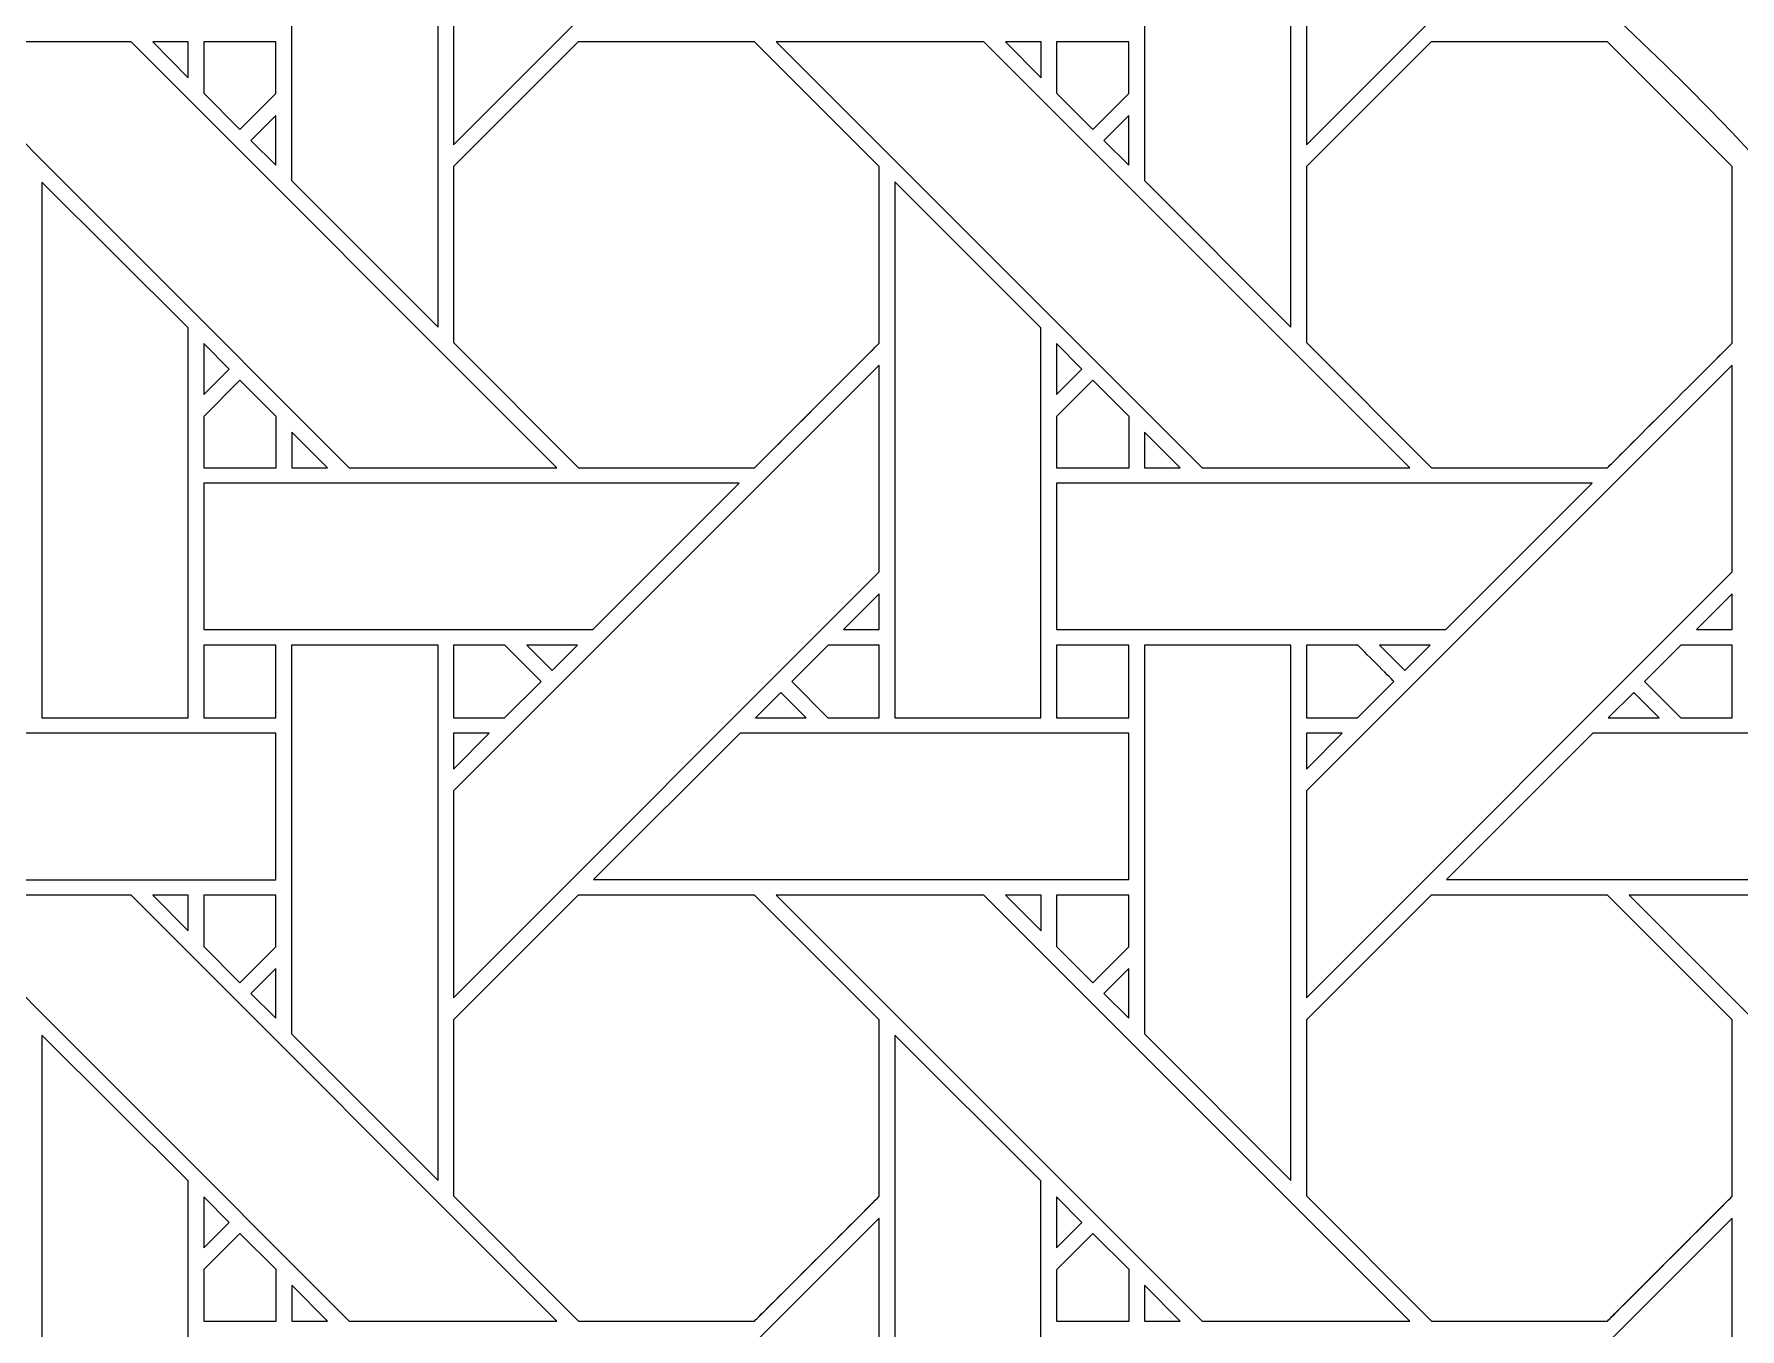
# Model space of a CAD drawing. Header units: inches. Extents: x 8.88 to 15.88, y 5.59 to 12.59.
# Drawn here: x 12.628 to 14.526, y 9.798 to 11.238 of the extents above; entities that cross this region are included whole.
import ezdxf

# ---------------------------------------------------------------- set-up
doc = ezdxf.new("R2010")
doc.units = ezdxf.units.IN
doc.header["$MEASUREMENT"] = 0
doc.layers.add('Design', color=7, linetype='Continuous', lineweight=0)

msp = doc.modelspace()

# ---------------------------------------------------------------- linework, layer by layer
at = {"layer": 'Design'}
for points, knots in [([(12.3829, 12.5948), (10.4499, 12.5948), (8.8829, 11.0278), (8.8829, 9.0948), (8.8829, 7.1618), (10.4499, 5.5948), (12.3829, 5.5948), (14.3159, 5.5948), (15.8829, 7.1618), (15.8829, 9.0948), (15.8829, 11.0278), (14.3159, 12.5948), (12.3829, 12.5948)], [0, 0, 0, 0, 1, 1, 1, 2, 2, 2, 3, 3, 3, 4, 4, 4, 4]), ([(12.3829, 12.0427), (10.7547, 12.0427), (9.4349, 10.7229), (9.4349, 9.0948), (9.4349, 7.4666), (10.7547, 6.1468), (12.3829, 6.1468), (14.011, 6.1468), (15.3308, 7.4666), (15.3308, 9.0948), (15.3308, 10.7229), (14.011, 12.0427), (12.3829, 12.0427)], [0, 0, 0, 0, 1, 1, 1, 2, 2, 2, 3, 3, 3, 4, 4, 4, 4]), ([(13.5684, 11.7717), (13.5684, 11.7717), (13.5684, 11.5886), (13.5684, 11.5886), (13.5684, 11.5886), (13.0948, 11.1149), (13.0948, 11.1149), (13.0948, 11.1149), (13.0948, 11.345), (13.0948, 11.345), (13.0948, 11.345), (13.5358, 11.786), (13.5358, 11.786), (13.5468, 11.7813), (13.5576, 11.7766), (13.5684, 11.7717)], [0, 0, 0, 0, 1, 1, 1, 2, 2, 2, 3, 3, 3, 4, 4, 4, 5, 5, 5, 5]), ([(12.9147, 11.0749), (12.9147, 11.0749), (12.9147, 11.5071), (12.9147, 11.5071), (12.9147, 11.5071), (13.0776, 11.5071), (13.0776, 11.5071), (13.0776, 11.5071), (13.0776, 10.912), (13.0776, 10.912), (13.0776, 10.912), (12.9147, 11.0749), (12.9147, 11.0749)], [0, 0, 0, 0, 1, 1, 1, 2, 2, 2, 3, 3, 3, 4, 4, 4, 4]), ([(14.0264, 10.912), (14.0264, 10.912), (13.8634, 11.0749), (13.8634, 11.0749), (13.8634, 11.0749), (13.8634, 11.5071), (13.8634, 11.5071), (13.8634, 11.5071), (14.0264, 11.5071), (14.0264, 11.5071), (14.0264, 11.5071), (14.0264, 10.912), (14.0264, 10.912)], [0, 0, 0, 0, 1, 1, 1, 2, 2, 2, 3, 3, 3, 4, 4, 4, 4]), ([(14.0435, 11.1149), (14.0435, 11.1149), (14.0435, 11.345), (14.0435, 11.345), (14.0435, 11.345), (14.1369, 11.4384), (14.1369, 11.4384), (14.1806, 11.4056), (14.2233, 11.3716), (14.2651, 11.3365), (14.2651, 11.3365), (14.0435, 11.1149), (14.0435, 11.1149)], [0, 0, 0, 0, 1, 1, 1, 2, 2, 2, 3, 3, 3, 4, 4, 4, 4]), ([(13.2098, 10.7556), (13.2098, 10.7556), (12.9788, 10.7556), (12.9788, 10.7556), (12.9788, 10.7556), (12.5052, 11.2293), (12.5052, 11.2293), (12.5052, 11.2293), (12.7361, 11.2293), (12.7361, 11.2293), (12.7361, 11.2293), (13.2098, 10.7556), (13.2098, 10.7556)], [0, 0, 0, 0, 1, 1, 1, 2, 2, 2, 3, 3, 3, 4, 4, 4, 4]), ([(12.7603, 11.2292), (12.7603, 11.2292), (12.7997, 11.2292), (12.7997, 11.2292), (12.7997, 11.2292), (12.7997, 11.1894), (12.7997, 11.1894), (12.7997, 11.1894), (12.7603, 11.2292), (12.7603, 11.2292)], [0, 0, 0, 0, 1, 1, 1, 2, 2, 2, 3, 3, 3, 3]), ([(12.8972, 11.2293), (12.8972, 11.2293), (12.8972, 11.1717), (12.8972, 11.1717), (12.8972, 11.1717), (12.8572, 11.1317), (12.8572, 11.1317), (12.8572, 11.1317), (12.8169, 11.1721), (12.8169, 11.1721), (12.8169, 11.1721), (12.8169, 11.2293), (12.8169, 11.2293), (12.8169, 11.2293), (12.8972, 11.2293), (12.8972, 11.2293)], [0, 0, 0, 0, 1, 1, 1, 2, 2, 2, 3, 3, 3, 4, 4, 4, 5, 5, 5, 5]), ([(12.8972, 11.1717), (12.8972, 11.1717), (12.8572, 11.1317), (12.8572, 11.1317), (12.8572, 11.1317), (12.8169, 11.1721), (12.8169, 11.1721), (12.8169, 11.1721), (12.8169, 11.2293), (12.8169, 11.2293), (12.8169, 11.2293), (12.8972, 11.2293), (12.8972, 11.2293), (12.8972, 11.2293), (12.8972, 11.1717), (12.8972, 11.1717)], [0, 0, 0, 0, 1, 1, 1, 2, 2, 2, 3, 3, 3, 4, 4, 4, 5, 5, 5, 5]), ([(13.2335, 11.2293), (13.2335, 11.2293), (13.4297, 11.2293), (13.4297, 11.2293), (13.4297, 11.2293), (13.5684, 11.0905), (13.5684, 11.0905), (13.5684, 11.0905), (13.5684, 10.8943), (13.5684, 10.8943), (13.5506, 10.8764), (13.4387, 10.7647), (13.4297, 10.7556), (13.4297, 10.7556), (13.234, 10.7556), (13.234, 10.7556), (13.234, 10.7556), (13.0948, 10.8949), (13.0948, 10.8949), (13.0948, 10.8949), (13.0948, 11.0905), (13.0948, 11.0905), (13.0948, 11.0905), (13.2335, 11.2293), (13.2335, 11.2293)], [0, 0, 0, 0, 1, 1, 1, 2, 2, 2, 3, 3, 3, 4, 4, 4, 5, 5, 5, 6, 6, 6, 7, 7, 7, 8, 8, 8, 8]), ([(13.4297, 11.2293), (13.4297, 11.2293), (13.5684, 11.0905), (13.5684, 11.0905), (13.5684, 11.0905), (13.5684, 10.8943), (13.5684, 10.8943), (13.5504, 10.8762), (13.4386, 10.7645), (13.4297, 10.7556), (13.4297, 10.7556), (13.234, 10.7556), (13.234, 10.7556), (13.234, 10.7556), (13.0948, 10.8949), (13.0948, 10.8949), (13.0948, 10.8949), (13.0948, 11.0905), (13.0948, 11.0905), (13.0948, 11.0905), (13.2335, 11.2293), (13.2335, 11.2293), (13.2335, 11.2293), (13.4297, 11.2293), (13.4297, 11.2293)], [0, 0, 0, 0, 1, 1, 1, 2, 2, 2, 3, 3, 3, 4, 4, 4, 5, 5, 5, 6, 6, 6, 7, 7, 7, 8, 8, 8, 8]), ([(14.1585, 10.7556), (14.1585, 10.7556), (13.9275, 10.7556), (13.9275, 10.7556), (13.9275, 10.7556), (13.4539, 11.2293), (13.4539, 11.2293), (13.4539, 11.2293), (13.6849, 11.2293), (13.6849, 11.2293), (13.6849, 11.2293), (14.1585, 10.7556), (14.1585, 10.7556)], [0, 0, 0, 0, 1, 1, 1, 2, 2, 2, 3, 3, 3, 4, 4, 4, 4]), ([(13.7484, 11.2292), (13.7484, 11.2292), (13.7484, 11.1894), (13.7484, 11.1894), (13.7484, 11.1894), (13.709, 11.2292), (13.709, 11.2292), (13.709, 11.2292), (13.7484, 11.2292), (13.7484, 11.2292)], [0, 0, 0, 0, 1, 1, 1, 2, 2, 2, 3, 3, 3, 3]), ([(13.8459, 11.2293), (13.8459, 11.2293), (13.8459, 11.1717), (13.8459, 11.1717), (13.8459, 11.1717), (13.806, 11.1317), (13.806, 11.1317), (13.806, 11.1317), (13.7656, 11.1721), (13.7656, 11.1721), (13.7656, 11.1721), (13.7656, 11.2293), (13.7656, 11.2293), (13.7656, 11.2293), (13.8459, 11.2293), (13.8459, 11.2293)], [0, 0, 0, 0, 1, 1, 1, 2, 2, 2, 3, 3, 3, 4, 4, 4, 5, 5, 5, 5]), ([(13.806, 11.1317), (13.806, 11.1317), (13.7656, 11.1721), (13.7656, 11.1721), (13.7656, 11.1721), (13.7656, 11.2293), (13.7656, 11.2293), (13.7656, 11.2293), (13.8459, 11.2293), (13.8459, 11.2293), (13.8459, 11.2293), (13.8459, 11.1717), (13.8459, 11.1717), (13.8459, 11.1717), (13.806, 11.1317), (13.806, 11.1317)], [0, 0, 0, 0, 1, 1, 1, 2, 2, 2, 3, 3, 3, 4, 4, 4, 5, 5, 5, 5]), ([(14.5172, 10.8943), (14.4994, 10.8764), (14.3874, 10.7647), (14.3785, 10.7556), (14.3785, 10.7556), (14.1828, 10.7556), (14.1828, 10.7556), (14.1828, 10.7556), (14.0435, 10.8949), (14.0435, 10.8949), (14.0435, 10.8949), (14.0435, 11.0905), (14.0435, 11.0905), (14.0435, 11.0905), (14.1822, 11.2293), (14.1822, 11.2293), (14.1822, 11.2293), (14.3784, 11.2293), (14.3784, 11.2293), (14.3784, 11.2293), (14.5172, 11.0905), (14.5172, 11.0905), (14.5172, 11.0905), (14.5172, 10.8943), (14.5172, 10.8943)], [0, 0, 0, 0, 1, 1, 1, 2, 2, 2, 3, 3, 3, 4, 4, 4, 5, 5, 5, 6, 6, 6, 7, 7, 7, 8, 8, 8, 8]), ([(14.5172, 11.0905), (14.5172, 11.0905), (14.5172, 10.8943), (14.5172, 10.8943), (14.4988, 10.8758), (14.387, 10.7642), (14.3785, 10.7556), (14.3785, 10.7556), (14.1828, 10.7556), (14.1828, 10.7556), (14.1828, 10.7556), (14.0435, 10.8949), (14.0435, 10.8949), (14.0435, 10.8949), (14.0435, 11.0905), (14.0435, 11.0905), (14.0435, 11.0905), (14.1822, 11.2293), (14.1822, 11.2293), (14.1822, 11.2293), (14.3784, 11.2293), (14.3784, 11.2293), (14.3784, 11.2293), (14.5172, 11.0905), (14.5172, 11.0905)], [0, 0, 0, 0, 1, 1, 1, 2, 2, 2, 3, 3, 3, 4, 4, 4, 5, 5, 5, 6, 6, 6, 7, 7, 7, 8, 8, 8, 8]), ([(12.8972, 11.1474), (12.8972, 11.1474), (12.8972, 11.0922), (12.8972, 11.0922), (12.8972, 11.0922), (12.8694, 11.1196), (12.8694, 11.1196), (12.8694, 11.1196), (12.8972, 11.1474), (12.8972, 11.1474)], [0, 0, 0, 0, 1, 1, 1, 2, 2, 2, 3, 3, 3, 3]), ([(13.8459, 11.1474), (13.8459, 11.1474), (13.8459, 11.0923), (13.8459, 11.0923), (13.8459, 11.0923), (13.8181, 11.1196), (13.8181, 11.1196), (13.8181, 11.1196), (13.8459, 11.1474), (13.8459, 11.1474)], [0, 0, 0, 0, 1, 1, 1, 2, 2, 2, 3, 3, 3, 3]), ([(12.6369, 10.4776), (12.6369, 10.4776), (12.6369, 11.0734), (12.6369, 11.0734), (12.6369, 11.0734), (12.7996, 10.9113), (12.7996, 10.9113), (12.7996, 10.9113), (12.7996, 10.4776), (12.7996, 10.4776), (12.7996, 10.4776), (12.6369, 10.4776), (12.6369, 10.4776)], [0, 0, 0, 0, 1, 1, 1, 2, 2, 2, 3, 3, 3, 4, 4, 4, 4]), ([(13.5856, 10.4776), (13.5856, 10.4776), (13.5856, 11.0735), (13.5856, 11.0735), (13.5856, 11.0735), (13.7483, 10.9113), (13.7483, 10.9113), (13.7483, 10.9113), (13.7483, 10.4776), (13.7483, 10.4776), (13.7483, 10.4776), (13.5856, 10.4776), (13.5856, 10.4776)], [0, 0, 0, 0, 1, 1, 1, 2, 2, 2, 3, 3, 3, 4, 4, 4, 4]), ([(12.8169, 10.837), (12.8169, 10.837), (12.8169, 10.8938), (12.8169, 10.8938), (12.8169, 10.8938), (12.8451, 10.8652), (12.8451, 10.8652), (12.8451, 10.8652), (12.8169, 10.837), (12.8169, 10.837)], [0, 0, 0, 0, 1, 1, 1, 2, 2, 2, 3, 3, 3, 3]), ([(13.7657, 10.837), (13.7657, 10.837), (13.7657, 10.8938), (13.7657, 10.8938), (13.7657, 10.8938), (13.7938, 10.8652), (13.7938, 10.8652), (13.7938, 10.8652), (13.7657, 10.837), (13.7657, 10.837)], [0, 0, 0, 0, 1, 1, 1, 2, 2, 2, 3, 3, 3, 3]), ([(13.5684, 10.6398), (13.5684, 10.6398), (13.0948, 10.1662), (13.0948, 10.1662), (13.0948, 10.1662), (13.0948, 10.3963), (13.0948, 10.3963), (13.0948, 10.3963), (13.5684, 10.8699), (13.5684, 10.8699), (13.5684, 10.8699), (13.5684, 10.6398), (13.5684, 10.6398)], [0, 0, 0, 0, 1, 1, 1, 2, 2, 2, 3, 3, 3, 4, 4, 4, 4]), ([(14.5172, 10.6398), (14.5172, 10.6398), (14.0435, 10.1662), (14.0435, 10.1662), (14.0435, 10.1662), (14.0435, 10.3963), (14.0435, 10.3963), (14.0435, 10.3963), (14.5172, 10.8699), (14.5172, 10.8699), (14.5172, 10.8699), (14.5172, 10.6398), (14.5172, 10.6398)], [0, 0, 0, 0, 1, 1, 1, 2, 2, 2, 3, 3, 3, 4, 4, 4, 4]), ([(12.8169, 10.7554), (12.8169, 10.7554), (12.8169, 10.8127), (12.8169, 10.8127), (12.8169, 10.8127), (12.8572, 10.853), (12.8572, 10.853), (12.8572, 10.853), (12.8976, 10.8127), (12.8976, 10.8127), (12.8976, 10.8127), (12.8976, 10.7554), (12.8976, 10.7554), (12.8976, 10.7554), (12.8169, 10.7554), (12.8169, 10.7554)], [0, 0, 0, 0, 1, 1, 1, 2, 2, 2, 3, 3, 3, 4, 4, 4, 5, 5, 5, 5]), ([(12.8572, 10.853), (12.8572, 10.853), (12.8976, 10.8127), (12.8976, 10.8127), (12.8976, 10.8127), (12.8976, 10.7554), (12.8976, 10.7554), (12.8976, 10.7554), (12.8169, 10.7554), (12.8169, 10.7554), (12.8169, 10.7554), (12.8169, 10.8127), (12.8169, 10.8127), (12.8169, 10.8127), (12.8572, 10.853), (12.8572, 10.853)], [0, 0, 0, 0, 1, 1, 1, 2, 2, 2, 3, 3, 3, 4, 4, 4, 5, 5, 5, 5]), ([(13.7656, 10.7554), (13.7656, 10.7554), (13.7656, 10.8127), (13.7656, 10.8127), (13.7656, 10.8127), (13.806, 10.853), (13.806, 10.853), (13.806, 10.853), (13.8463, 10.8127), (13.8463, 10.8127), (13.8463, 10.8127), (13.8463, 10.7554), (13.8463, 10.7554), (13.8463, 10.7554), (13.7656, 10.7554), (13.7656, 10.7554)], [0, 0, 0, 0, 1, 1, 1, 2, 2, 2, 3, 3, 3, 4, 4, 4, 5, 5, 5, 5]), ([(13.806, 10.853), (13.806, 10.853), (13.8463, 10.8127), (13.8463, 10.8127), (13.8463, 10.8127), (13.8463, 10.7554), (13.8463, 10.7554), (13.8463, 10.7554), (13.7656, 10.7554), (13.7656, 10.7554), (13.7656, 10.7554), (13.7656, 10.8127), (13.7656, 10.8127), (13.7656, 10.8127), (13.806, 10.853), (13.806, 10.853)], [0, 0, 0, 0, 1, 1, 1, 2, 2, 2, 3, 3, 3, 4, 4, 4, 5, 5, 5, 5]), ([(12.9148, 10.7556), (12.9148, 10.7556), (12.9148, 10.7954), (12.9148, 10.7954), (12.9148, 10.7954), (12.9546, 10.7556), (12.9546, 10.7556), (12.9546, 10.7556), (12.9148, 10.7556), (12.9148, 10.7556)], [0, 0, 0, 0, 1, 1, 1, 2, 2, 2, 3, 3, 3, 3]), ([(13.8636, 10.7556), (13.8636, 10.7556), (13.8636, 10.7954), (13.8636, 10.7954), (13.8636, 10.7954), (13.9033, 10.7556), (13.9033, 10.7556), (13.9033, 10.7556), (13.8636, 10.7556), (13.8636, 10.7556)], [0, 0, 0, 0, 1, 1, 1, 2, 2, 2, 3, 3, 3, 3]), ([(13.4126, 10.7384), (13.4126, 10.7384), (13.2499, 10.5757), (13.2499, 10.5757), (13.2499, 10.5757), (12.8169, 10.5757), (12.8169, 10.5757), (12.8169, 10.5757), (12.8169, 10.7384), (12.8169, 10.7384), (12.8169, 10.7384), (13.4126, 10.7384), (13.4126, 10.7384)], [0, 0, 0, 0, 1, 1, 1, 2, 2, 2, 3, 3, 3, 4, 4, 4, 4]), ([(14.3614, 10.7384), (14.3614, 10.7384), (14.1986, 10.5757), (14.1986, 10.5757), (14.1986, 10.5757), (13.7657, 10.5757), (13.7657, 10.5757), (13.7657, 10.5757), (13.7657, 10.7384), (13.7657, 10.7384), (13.7657, 10.7384), (14.3614, 10.7384), (14.3614, 10.7384)], [0, 0, 0, 0, 1, 1, 1, 2, 2, 2, 3, 3, 3, 4, 4, 4, 4]), ([(13.5287, 10.5757), (13.5287, 10.5757), (13.5684, 10.6154), (13.5684, 10.6154), (13.5684, 10.6154), (13.5684, 10.5757), (13.5684, 10.5757), (13.5684, 10.5757), (13.5287, 10.5757), (13.5287, 10.5757)], [0, 0, 0, 0, 1, 1, 1, 2, 2, 2, 3, 3, 3, 3]), ([(14.4774, 10.5757), (14.4774, 10.5757), (14.5172, 10.6154), (14.5172, 10.6154), (14.5172, 10.6154), (14.5172, 10.5757), (14.5172, 10.5757), (14.5172, 10.5757), (14.4774, 10.5757), (14.4774, 10.5757)], [0, 0, 0, 0, 1, 1, 1, 2, 2, 2, 3, 3, 3, 3]), ([(12.8169, 10.5584), (12.8169, 10.5584), (12.8972, 10.5584), (12.8972, 10.5584), (12.8972, 10.5584), (12.8972, 10.4776), (12.8972, 10.4776), (12.8972, 10.4776), (12.8169, 10.4776), (12.8169, 10.4776), (12.8169, 10.4776), (12.8169, 10.5584), (12.8169, 10.5584)], [0, 0, 0, 0, 1, 1, 1, 2, 2, 2, 3, 3, 3, 4, 4, 4, 4]), ([(12.8972, 10.5584), (12.8972, 10.5584), (12.8972, 10.4776), (12.8972, 10.4776), (12.8972, 10.4776), (12.8169, 10.4776), (12.8169, 10.4776), (12.8169, 10.4776), (12.8169, 10.5584), (12.8169, 10.5584), (12.8169, 10.5584), (12.8972, 10.5584), (12.8972, 10.5584)], [0, 0, 0, 0, 1, 1, 1, 2, 2, 2, 3, 3, 3, 4, 4, 4, 4]), ([(12.9147, 10.1262), (12.9147, 10.1262), (12.9147, 10.5584), (12.9147, 10.5584), (12.9147, 10.5584), (13.0776, 10.5584), (13.0776, 10.5584), (13.0776, 10.5584), (13.0776, 9.9633), (13.0776, 9.9633), (13.0776, 9.9633), (12.9147, 10.1262), (12.9147, 10.1262)], [0, 0, 0, 0, 1, 1, 1, 2, 2, 2, 3, 3, 3, 4, 4, 4, 4]), ([(13.1518, 10.5584), (13.157, 10.5533), (13.1877, 10.5225), (13.1922, 10.5181), (13.1922, 10.5181), (13.1517, 10.4776), (13.1517, 10.4776), (13.1517, 10.4776), (13.0948, 10.4776), (13.0948, 10.4776), (13.0948, 10.4776), (13.0948, 10.5584), (13.0948, 10.5584), (13.0948, 10.5584), (13.1518, 10.5584), (13.1518, 10.5584)], [0, 0, 0, 0, 1, 1, 1, 2, 2, 2, 3, 3, 3, 4, 4, 4, 5, 5, 5, 5]), ([(13.0948, 10.4776), (13.0948, 10.4776), (13.0948, 10.5584), (13.0948, 10.5584), (13.0948, 10.5584), (13.1518, 10.5584), (13.1518, 10.5584), (13.1572, 10.5531), (13.188, 10.5223), (13.1922, 10.5181), (13.1922, 10.5181), (13.1517, 10.4776), (13.1517, 10.4776), (13.1517, 10.4776), (13.0948, 10.4776), (13.0948, 10.4776)], [0, 0, 0, 0, 1, 1, 1, 2, 2, 2, 3, 3, 3, 4, 4, 4, 5, 5, 5, 5]), ([(13.1762, 10.5584), (13.1762, 10.5584), (13.2327, 10.5584), (13.2327, 10.5584), (13.2327, 10.5584), (13.2044, 10.5302), (13.2044, 10.5302), (13.2044, 10.5302), (13.1762, 10.5584), (13.1762, 10.5584)], [0, 0, 0, 0, 1, 1, 1, 2, 2, 2, 3, 3, 3, 3]), ([(13.5113, 10.4776), (13.5113, 10.4776), (13.471, 10.518), (13.471, 10.518), (13.471, 10.518), (13.5114, 10.5584), (13.5114, 10.5584), (13.5114, 10.5584), (13.5684, 10.5584), (13.5684, 10.5584), (13.5684, 10.5584), (13.5684, 10.4776), (13.5684, 10.4776), (13.5684, 10.4776), (13.5113, 10.4776), (13.5113, 10.4776)], [0, 0, 0, 0, 1, 1, 1, 2, 2, 2, 3, 3, 3, 4, 4, 4, 5, 5, 5, 5]), ([(13.5684, 10.5584), (13.5684, 10.5584), (13.5684, 10.4776), (13.5684, 10.4776), (13.5684, 10.4776), (13.5113, 10.4776), (13.5113, 10.4776), (13.5113, 10.4776), (13.471, 10.518), (13.471, 10.518), (13.471, 10.518), (13.5114, 10.5584), (13.5114, 10.5584), (13.5114, 10.5584), (13.5684, 10.5584), (13.5684, 10.5584)], [0, 0, 0, 0, 1, 1, 1, 2, 2, 2, 3, 3, 3, 4, 4, 4, 5, 5, 5, 5]), ([(13.7656, 10.5584), (13.7656, 10.5584), (13.8459, 10.5584), (13.8459, 10.5584), (13.8459, 10.5584), (13.8459, 10.4776), (13.8459, 10.4776), (13.8459, 10.4776), (13.7656, 10.4776), (13.7656, 10.4776), (13.7656, 10.4776), (13.7656, 10.5584), (13.7656, 10.5584)], [0, 0, 0, 0, 1, 1, 1, 2, 2, 2, 3, 3, 3, 4, 4, 4, 4]), ([(13.8459, 10.5584), (13.8459, 10.5584), (13.8459, 10.4776), (13.8459, 10.4776), (13.8459, 10.4776), (13.7656, 10.4776), (13.7656, 10.4776), (13.7656, 10.4776), (13.7656, 10.5584), (13.7656, 10.5584), (13.7656, 10.5584), (13.8459, 10.5584), (13.8459, 10.5584)], [0, 0, 0, 0, 1, 1, 1, 2, 2, 2, 3, 3, 3, 4, 4, 4, 4]), ([(13.8634, 10.1262), (13.8634, 10.1262), (13.8634, 10.5584), (13.8634, 10.5584), (13.8634, 10.5584), (14.0264, 10.5584), (14.0264, 10.5584), (14.0264, 10.5584), (14.0264, 9.9633), (14.0264, 9.9633), (14.0264, 9.9633), (13.8634, 10.1262), (13.8634, 10.1262)], [0, 0, 0, 0, 1, 1, 1, 2, 2, 2, 3, 3, 3, 4, 4, 4, 4]), ([(14.0435, 10.4776), (14.0435, 10.4776), (14.0435, 10.5584), (14.0435, 10.5584), (14.0435, 10.5584), (14.1006, 10.5584), (14.1006, 10.5584), (14.1057, 10.5533), (14.1365, 10.5225), (14.1409, 10.5181), (14.1409, 10.5181), (14.1005, 10.4776), (14.1005, 10.4776), (14.1005, 10.4776), (14.0435, 10.4776), (14.0435, 10.4776)], [0, 0, 0, 0, 1, 1, 1, 2, 2, 2, 3, 3, 3, 4, 4, 4, 5, 5, 5, 5]), ([(14.1409, 10.5181), (14.1409, 10.5181), (14.1005, 10.4776), (14.1005, 10.4776), (14.1005, 10.4776), (14.0435, 10.4776), (14.0435, 10.4776), (14.0435, 10.4776), (14.0435, 10.5584), (14.0435, 10.5584), (14.0435, 10.5584), (14.1006, 10.5584), (14.1006, 10.5584), (14.1057, 10.5533), (14.1365, 10.5225), (14.1409, 10.5181)], [0, 0, 0, 0, 1, 1, 1, 2, 2, 2, 3, 3, 3, 4, 4, 4, 5, 5, 5, 5]), ([(14.1249, 10.5584), (14.1249, 10.5584), (14.1814, 10.5584), (14.1814, 10.5584), (14.1814, 10.5584), (14.1531, 10.5302), (14.1531, 10.5302), (14.1531, 10.5302), (14.1249, 10.5584), (14.1249, 10.5584)], [0, 0, 0, 0, 1, 1, 1, 2, 2, 2, 3, 3, 3, 3]), ([(14.4601, 10.4776), (14.4601, 10.4776), (14.4197, 10.518), (14.4197, 10.518), (14.4197, 10.518), (14.4601, 10.5584), (14.4601, 10.5584), (14.4601, 10.5584), (14.5172, 10.5584), (14.5172, 10.5584), (14.5172, 10.5584), (14.5172, 10.4776), (14.5172, 10.4776), (14.5172, 10.4776), (14.4601, 10.4776), (14.4601, 10.4776)], [0, 0, 0, 0, 1, 1, 1, 2, 2, 2, 3, 3, 3, 4, 4, 4, 5, 5, 5, 5]), ([(14.5172, 10.4776), (14.5172, 10.4776), (14.4601, 10.4776), (14.4601, 10.4776), (14.4601, 10.4776), (14.4197, 10.518), (14.4197, 10.518), (14.4197, 10.518), (14.4601, 10.5584), (14.4601, 10.5584), (14.4601, 10.5584), (14.5172, 10.5584), (14.5172, 10.5584), (14.5172, 10.5584), (14.5172, 10.4776), (14.5172, 10.4776)], [0, 0, 0, 0, 1, 1, 1, 2, 2, 2, 3, 3, 3, 4, 4, 4, 5, 5, 5, 5]), ([(13.4871, 10.4776), (13.4871, 10.4776), (13.4306, 10.4776), (13.4306, 10.4776), (13.4306, 10.4776), (13.4589, 10.5059), (13.4589, 10.5059), (13.4589, 10.5059), (13.4871, 10.4776), (13.4871, 10.4776)], [0, 0, 0, 0, 1, 1, 1, 2, 2, 2, 3, 3, 3, 3]), ([(14.3793, 10.4776), (14.3793, 10.4776), (14.4076, 10.5059), (14.4076, 10.5059), (14.4076, 10.5059), (14.4358, 10.4776), (14.4358, 10.4776), (14.4358, 10.4776), (14.3793, 10.4776), (14.3793, 10.4776)], [0, 0, 0, 0, 1, 1, 1, 2, 2, 2, 3, 3, 3, 3]), ([(12.8972, 10.4605), (12.8972, 10.4605), (12.8972, 10.2976), (12.8972, 10.2976), (12.8972, 10.2976), (12.3019, 10.2976), (12.3019, 10.2976), (12.3019, 10.2976), (12.4647, 10.4605), (12.4647, 10.4605), (12.4647, 10.4605), (12.8972, 10.4605), (12.8972, 10.4605)], [0, 0, 0, 0, 1, 1, 1, 2, 2, 2, 3, 3, 3, 4, 4, 4, 4]), ([(13.1346, 10.4605), (13.1346, 10.4605), (13.0948, 10.4206), (13.0948, 10.4206), (13.0948, 10.4206), (13.0948, 10.4605), (13.0948, 10.4605), (13.0948, 10.4605), (13.1346, 10.4605), (13.1346, 10.4605)], [0, 0, 0, 0, 1, 1, 1, 2, 2, 2, 3, 3, 3, 3]), ([(13.8459, 10.4605), (13.8459, 10.4605), (13.8459, 10.2977), (13.8459, 10.2977), (13.8459, 10.2977), (13.2506, 10.2977), (13.2506, 10.2977), (13.2506, 10.2977), (13.4135, 10.4605), (13.4135, 10.4605), (13.4135, 10.4605), (13.8459, 10.4605), (13.8459, 10.4605)], [0, 0, 0, 0, 1, 1, 1, 2, 2, 2, 3, 3, 3, 4, 4, 4, 4]), ([(14.0833, 10.4605), (14.0833, 10.4605), (14.0435, 10.4206), (14.0435, 10.4206), (14.0435, 10.4206), (14.0435, 10.4605), (14.0435, 10.4605), (14.0435, 10.4605), (14.0833, 10.4605), (14.0833, 10.4605)], [0, 0, 0, 0, 1, 1, 1, 2, 2, 2, 3, 3, 3, 3]), ([(14.1993, 10.2977), (14.1993, 10.2977), (14.3622, 10.4605), (14.3622, 10.4605), (14.3622, 10.4605), (14.7946, 10.4605), (14.7946, 10.4605), (14.7946, 10.4605), (14.7946, 10.2977), (14.7946, 10.2977), (14.7946, 10.2977), (14.1993, 10.2977), (14.1993, 10.2977)], [0, 0, 0, 0, 1, 1, 1, 2, 2, 2, 3, 3, 3, 4, 4, 4, 4]), ([(13.2098, 9.8069), (13.2098, 9.8069), (12.9788, 9.8069), (12.9788, 9.8069), (12.9788, 9.8069), (12.5052, 10.2805), (12.5052, 10.2805), (12.5052, 10.2805), (12.7361, 10.2805), (12.7361, 10.2805), (12.7361, 10.2805), (13.2098, 9.8069), (13.2098, 9.8069)], [0, 0, 0, 0, 1, 1, 1, 2, 2, 2, 3, 3, 3, 4, 4, 4, 4]), ([(12.7603, 10.2805), (12.7603, 10.2805), (12.7997, 10.2805), (12.7997, 10.2805), (12.7997, 10.2805), (12.7997, 10.2407), (12.7997, 10.2407), (12.7997, 10.2407), (12.7603, 10.2805), (12.7603, 10.2805)], [0, 0, 0, 0, 1, 1, 1, 2, 2, 2, 3, 3, 3, 3]), ([(12.8972, 10.2805), (12.8972, 10.2805), (12.8972, 10.2229), (12.8972, 10.2229), (12.8972, 10.2229), (12.8572, 10.183), (12.8572, 10.183), (12.8572, 10.183), (12.8169, 10.2233), (12.8169, 10.2233), (12.8169, 10.2233), (12.8169, 10.2805), (12.8169, 10.2805), (12.8169, 10.2805), (12.8972, 10.2805), (12.8972, 10.2805)], [0, 0, 0, 0, 1, 1, 1, 2, 2, 2, 3, 3, 3, 4, 4, 4, 5, 5, 5, 5]), ([(12.8972, 10.2229), (12.8972, 10.2229), (12.8572, 10.183), (12.8572, 10.183), (12.8572, 10.183), (12.8169, 10.2233), (12.8169, 10.2233), (12.8169, 10.2233), (12.8169, 10.2805), (12.8169, 10.2805), (12.8169, 10.2805), (12.8972, 10.2805), (12.8972, 10.2805), (12.8972, 10.2805), (12.8972, 10.2229), (12.8972, 10.2229)], [0, 0, 0, 0, 1, 1, 1, 2, 2, 2, 3, 3, 3, 4, 4, 4, 5, 5, 5, 5]), ([(13.2335, 10.2805), (13.2335, 10.2805), (13.4297, 10.2805), (13.4297, 10.2805), (13.4297, 10.2805), (13.5684, 10.1418), (13.5684, 10.1418), (13.5684, 10.1418), (13.5684, 9.9456), (13.5684, 9.9456), (13.5506, 9.9277), (13.4387, 9.8159), (13.4297, 9.8069), (13.4297, 9.8069), (13.234, 9.8069), (13.234, 9.8069), (13.234, 9.8069), (13.0948, 9.9461), (13.0948, 9.9461), (13.0948, 9.9461), (13.0948, 10.1418), (13.0948, 10.1418), (13.0948, 10.1418), (13.2335, 10.2805), (13.2335, 10.2805)], [0, 0, 0, 0, 1, 1, 1, 2, 2, 2, 3, 3, 3, 4, 4, 4, 5, 5, 5, 6, 6, 6, 7, 7, 7, 8, 8, 8, 8]), ([(13.5684, 10.1418), (13.5684, 10.1418), (13.5684, 9.9456), (13.5684, 9.9456), (13.5503, 9.9273), (13.4385, 9.8157), (13.4297, 9.8069), (13.4297, 9.8069), (13.234, 9.8069), (13.234, 9.8069), (13.234, 9.8069), (13.0948, 9.9461), (13.0948, 9.9461), (13.0948, 9.9461), (13.0948, 10.1418), (13.0948, 10.1418), (13.0948, 10.1418), (13.2335, 10.2805), (13.2335, 10.2805), (13.2335, 10.2805), (13.4297, 10.2805), (13.4297, 10.2805), (13.4297, 10.2805), (13.5684, 10.1418), (13.5684, 10.1418)], [0, 0, 0, 0, 1, 1, 1, 2, 2, 2, 3, 3, 3, 4, 4, 4, 5, 5, 5, 6, 6, 6, 7, 7, 7, 8, 8, 8, 8]), ([(14.1585, 9.8069), (14.1585, 9.8069), (13.9275, 9.8069), (13.9275, 9.8069), (13.9275, 9.8069), (13.4539, 10.2805), (13.4539, 10.2805), (13.4539, 10.2805), (13.6849, 10.2805), (13.6849, 10.2805), (13.6849, 10.2805), (14.1585, 9.8069), (14.1585, 9.8069)], [0, 0, 0, 0, 1, 1, 1, 2, 2, 2, 3, 3, 3, 4, 4, 4, 4]), ([(13.709, 10.2805), (13.709, 10.2805), (13.7484, 10.2805), (13.7484, 10.2805), (13.7484, 10.2805), (13.7484, 10.2407), (13.7484, 10.2407), (13.7484, 10.2407), (13.709, 10.2805), (13.709, 10.2805)], [0, 0, 0, 0, 1, 1, 1, 2, 2, 2, 3, 3, 3, 3]), ([(13.8459, 10.2805), (13.8459, 10.2805), (13.8459, 10.2229), (13.8459, 10.2229), (13.8459, 10.2229), (13.806, 10.183), (13.806, 10.183), (13.806, 10.183), (13.7656, 10.2233), (13.7656, 10.2233), (13.7656, 10.2233), (13.7656, 10.2805), (13.7656, 10.2805), (13.7656, 10.2805), (13.8459, 10.2805), (13.8459, 10.2805)], [0, 0, 0, 0, 1, 1, 1, 2, 2, 2, 3, 3, 3, 4, 4, 4, 5, 5, 5, 5]), ([(13.8459, 10.2229), (13.8459, 10.2229), (13.806, 10.183), (13.806, 10.183), (13.806, 10.183), (13.7656, 10.2233), (13.7656, 10.2233), (13.7656, 10.2233), (13.7656, 10.2805), (13.7656, 10.2805), (13.7656, 10.2805), (13.8459, 10.2805), (13.8459, 10.2805), (13.8459, 10.2805), (13.8459, 10.2229), (13.8459, 10.2229)], [0, 0, 0, 0, 1, 1, 1, 2, 2, 2, 3, 3, 3, 4, 4, 4, 5, 5, 5, 5]), ([(14.1822, 10.2805), (14.1822, 10.2805), (14.3784, 10.2805), (14.3784, 10.2805), (14.3784, 10.2805), (14.5172, 10.1418), (14.5172, 10.1418), (14.5172, 10.1418), (14.5172, 9.9456), (14.5172, 9.9456), (14.4994, 9.9277), (14.3874, 9.8159), (14.3785, 9.8069), (14.3785, 9.8069), (14.1828, 9.8069), (14.1828, 9.8069), (14.1828, 9.8069), (14.0435, 9.9461), (14.0435, 9.9461), (14.0435, 9.9461), (14.0435, 10.1418), (14.0435, 10.1418), (14.0435, 10.1418), (14.1822, 10.2805), (14.1822, 10.2805)], [0, 0, 0, 0, 1, 1, 1, 2, 2, 2, 3, 3, 3, 4, 4, 4, 5, 5, 5, 6, 6, 6, 7, 7, 7, 8, 8, 8, 8]), ([(14.5172, 9.9456), (14.499, 9.9273), (14.3871, 9.8156), (14.3785, 9.8069), (14.3785, 9.8069), (14.1828, 9.8069), (14.1828, 9.8069), (14.1828, 9.8069), (14.0435, 9.9461), (14.0435, 9.9461), (14.0435, 9.9461), (14.0435, 10.1418), (14.0435, 10.1418), (14.0435, 10.1418), (14.1822, 10.2805), (14.1822, 10.2805), (14.1822, 10.2805), (14.3784, 10.2805), (14.3784, 10.2805), (14.3784, 10.2805), (14.5172, 10.1418), (14.5172, 10.1418), (14.5172, 10.1418), (14.5172, 9.9456), (14.5172, 9.9456)], [0, 0, 0, 0, 1, 1, 1, 2, 2, 2, 3, 3, 3, 4, 4, 4, 5, 5, 5, 6, 6, 6, 7, 7, 7, 8, 8, 8, 8]), ([(15.1072, 9.8069), (15.1072, 9.8069), (14.8762, 9.8069), (14.8762, 9.8069), (14.8762, 9.8069), (14.4026, 10.2805), (14.4026, 10.2805), (14.4026, 10.2805), (14.6336, 10.2805), (14.6336, 10.2805), (14.6336, 10.2805), (15.1072, 9.8069), (15.1072, 9.8069)], [0, 0, 0, 0, 1, 1, 1, 2, 2, 2, 3, 3, 3, 4, 4, 4, 4]), ([(12.8972, 10.1987), (12.8972, 10.1987), (12.8972, 10.1435), (12.8972, 10.1435), (12.8972, 10.1435), (12.8694, 10.1709), (12.8694, 10.1709), (12.8694, 10.1709), (12.8972, 10.1987), (12.8972, 10.1987)], [0, 0, 0, 0, 1, 1, 1, 2, 2, 2, 3, 3, 3, 3]), ([(13.8459, 10.1987), (13.8459, 10.1987), (13.8459, 10.1435), (13.8459, 10.1435), (13.8459, 10.1435), (13.8181, 10.1709), (13.8181, 10.1709), (13.8181, 10.1709), (13.8459, 10.1987), (13.8459, 10.1987)], [0, 0, 0, 0, 1, 1, 1, 2, 2, 2, 3, 3, 3, 3]), ([(12.6369, 9.5289), (12.6369, 9.5289), (12.6369, 10.1247), (12.6369, 10.1247), (12.6369, 10.1247), (12.7996, 9.9626), (12.7996, 9.9626), (12.7996, 9.9626), (12.7996, 9.5289), (12.7996, 9.5289), (12.7996, 9.5289), (12.6369, 9.5289), (12.6369, 9.5289)], [0, 0, 0, 0, 1, 1, 1, 2, 2, 2, 3, 3, 3, 4, 4, 4, 4]), ([(13.5856, 9.5289), (13.5856, 9.5289), (13.5856, 10.1247), (13.5856, 10.1247), (13.5856, 10.1247), (13.7483, 9.9626), (13.7483, 9.9626), (13.7483, 9.9626), (13.7483, 9.5289), (13.7483, 9.5289), (13.7483, 9.5289), (13.5856, 9.5289), (13.5856, 9.5289)], [0, 0, 0, 0, 1, 1, 1, 2, 2, 2, 3, 3, 3, 4, 4, 4, 4]), ([(12.8169, 9.8883), (12.8169, 9.8883), (12.8169, 9.9451), (12.8169, 9.9451), (12.8169, 9.9451), (12.8451, 9.9165), (12.8451, 9.9165), (12.8451, 9.9165), (12.8169, 9.8883), (12.8169, 9.8883)], [0, 0, 0, 0, 1, 1, 1, 2, 2, 2, 3, 3, 3, 3]), ([(13.7657, 9.8883), (13.7657, 9.8883), (13.7657, 9.9451), (13.7657, 9.9451), (13.7657, 9.9451), (13.7938, 9.9165), (13.7938, 9.9165), (13.7938, 9.9165), (13.7657, 9.8883), (13.7657, 9.8883)], [0, 0, 0, 0, 1, 1, 1, 2, 2, 2, 3, 3, 3, 3]), ([(13.5684, 9.6911), (13.5684, 9.6911), (13.0948, 9.2175), (13.0948, 9.2175), (13.0948, 9.2175), (13.0948, 9.4476), (13.0948, 9.4476), (13.0948, 9.4476), (13.5684, 9.9212), (13.5684, 9.9212), (13.5684, 9.9212), (13.5684, 9.6911), (13.5684, 9.6911)], [0, 0, 0, 0, 1, 1, 1, 2, 2, 2, 3, 3, 3, 4, 4, 4, 4]), ([(14.5172, 9.6911), (14.5172, 9.6911), (14.0435, 9.2175), (14.0435, 9.2175), (14.0435, 9.2175), (14.0435, 9.4476), (14.0435, 9.4476), (14.0435, 9.4476), (14.5172, 9.9211), (14.5172, 9.9211), (14.5172, 9.9211), (14.5172, 9.6911), (14.5172, 9.6911)], [0, 0, 0, 0, 1, 1, 1, 2, 2, 2, 3, 3, 3, 4, 4, 4, 4]), ([(12.8169, 9.8067), (12.8169, 9.8067), (12.8169, 9.864), (12.8169, 9.864), (12.8169, 9.864), (12.8572, 9.9043), (12.8572, 9.9043), (12.8572, 9.9043), (12.8976, 9.864), (12.8976, 9.864), (12.8976, 9.864), (12.8976, 9.8067), (12.8976, 9.8067), (12.8976, 9.8067), (12.8169, 9.8067), (12.8169, 9.8067)], [0, 0, 0, 0, 1, 1, 1, 2, 2, 2, 3, 3, 3, 4, 4, 4, 5, 5, 5, 5]), ([(12.8572, 9.9043), (12.8572, 9.9043), (12.8976, 9.864), (12.8976, 9.864), (12.8976, 9.864), (12.8976, 9.8067), (12.8976, 9.8067), (12.8976, 9.8067), (12.8169, 9.8067), (12.8169, 9.8067), (12.8169, 9.8067), (12.8169, 9.864), (12.8169, 9.864), (12.8169, 9.864), (12.8572, 9.9043), (12.8572, 9.9043)], [0, 0, 0, 0, 1, 1, 1, 2, 2, 2, 3, 3, 3, 4, 4, 4, 5, 5, 5, 5]), ([(13.7656, 9.8067), (13.7656, 9.8067), (13.7656, 9.8639), (13.7656, 9.8639), (13.7656, 9.8639), (13.806, 9.9043), (13.806, 9.9043), (13.806, 9.9043), (13.8463, 9.864), (13.8463, 9.864), (13.8463, 9.864), (13.8463, 9.8067), (13.8463, 9.8067), (13.8463, 9.8067), (13.7656, 9.8067), (13.7656, 9.8067)], [0, 0, 0, 0, 1, 1, 1, 2, 2, 2, 3, 3, 3, 4, 4, 4, 5, 5, 5, 5]), ([(13.7717, 9.87), (13.7717, 9.87), (13.806, 9.9043), (13.806, 9.9043), (13.806, 9.9043), (13.8463, 9.864), (13.8463, 9.864), (13.8463, 9.864), (13.8463, 9.8067), (13.8463, 9.8067), (13.8463, 9.8067), (13.7656, 9.8067), (13.7656, 9.8067), (13.7656, 9.8067), (13.7656, 9.8639), (13.7656, 9.8639), (13.7656, 9.8639), (13.7717, 9.87), (13.7717, 9.87)], [0, 0, 0, 0, 1, 1, 1, 2, 2, 2, 3, 3, 3, 4, 4, 4, 5, 5, 5, 6, 6, 6, 6]), ([(12.9148, 9.8069), (12.9148, 9.8069), (12.9148, 9.8467), (12.9148, 9.8467), (12.9148, 9.8467), (12.9546, 9.8069), (12.9546, 9.8069), (12.9546, 9.8069), (12.9148, 9.8069), (12.9148, 9.8069)], [0, 0, 0, 0, 1, 1, 1, 2, 2, 2, 3, 3, 3, 3]), ([(13.8636, 9.8069), (13.8636, 9.8069), (13.8636, 9.8467), (13.8636, 9.8467), (13.8636, 9.8467), (13.9033, 9.8069), (13.9033, 9.8069), (13.9033, 9.8069), (13.8636, 9.8069), (13.8636, 9.8069)], [0, 0, 0, 0, 1, 1, 1, 2, 2, 2, 3, 3, 3, 3])]:
    msp.add_open_spline(points, degree=3, knots=knots, dxfattribs=at)

doc.saveas('drawing.dxf')
